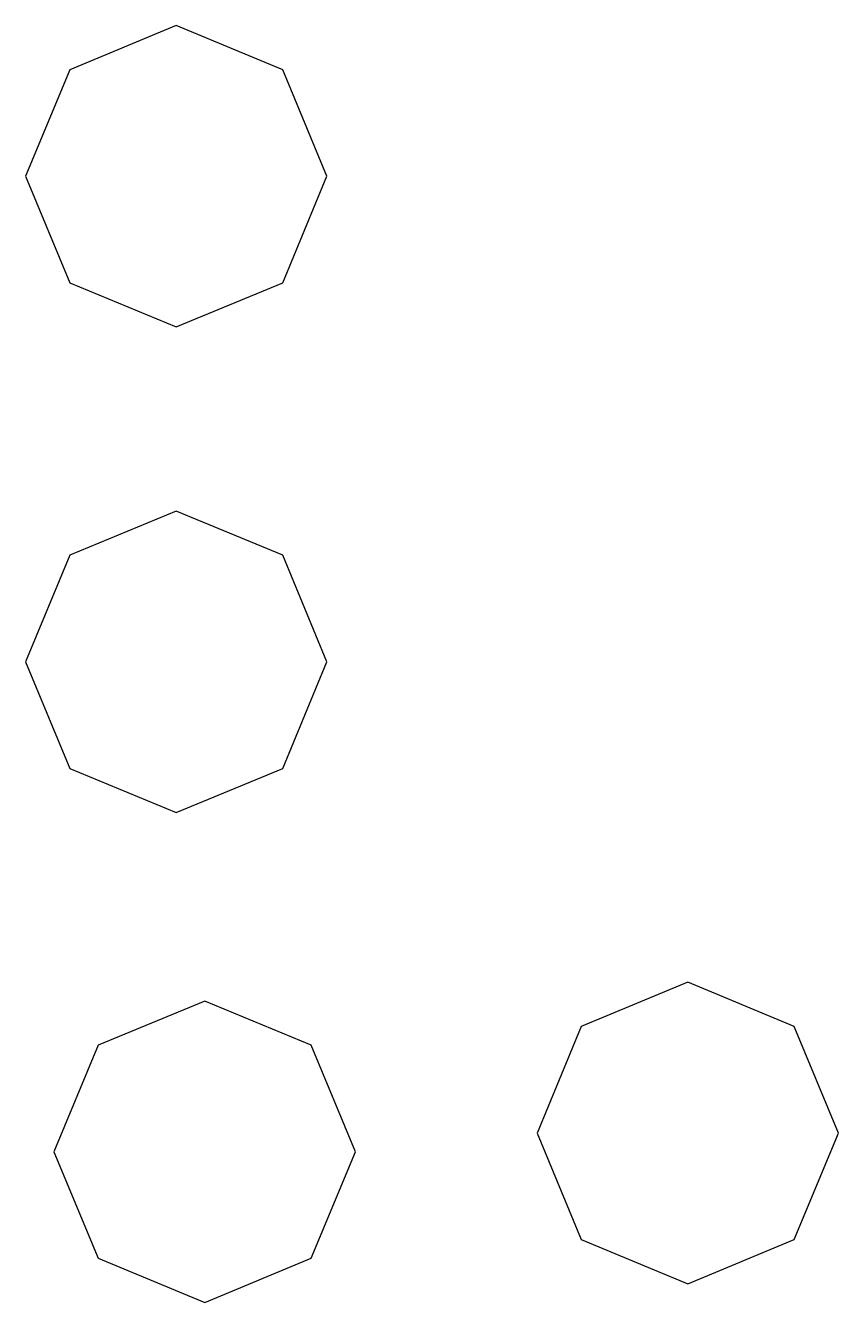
# Model space of a CAD drawing. Extents: x -3.9 to 4.8, y -6.9 to 6.7.
import ezdxf

# ---------------------------------------------------------------- set-up
doc = ezdxf.new("R2010")
doc.units = 0
doc.layers.get('0').update_dxf_attribs({"linetype": 'CONTINUOUS'})

msp = doc.modelspace()

# ---------------------------------------------------------------- linework, layer by layer
at = {"color": 7}
for points in [[(-0.698225, 5.089107), (-1.169324, 6.22644), (-2.306658, 6.69754), (-3.44399, 6.22644), (-3.91509, 5.089107), (-3.44399, 3.951774), (-2.306658, 3.480675), (-1.169324, 3.951774), (-0.698225, 5.089107)], [(-0.698225, -0.093116), (-1.169325, 1.044217), (-2.306658, 1.515316), (-3.443991, 1.044217), (-3.91509, -0.093116), (-3.443991, -1.230449), (-2.306658, -1.701549), (-1.169325, -1.230449), (-0.698225, -0.093116)], [(4.761111, -5.121453), (4.290011, -3.98412), (3.152678, -3.51302), (2.015345, -3.98412), (1.544246, -5.121453), (2.015345, -6.258786), (3.152678, -6.729885), (4.290011, -6.258786), (4.761111, -5.121453)], [(-0.394811, -5.321162), (-0.86591, -4.183829), (-2.003243, -3.712729), (-3.140576, -4.183829), (-3.611676, -5.321162), (-3.140576, -6.458495), (-2.003243, -6.929594), (-0.86591, -6.458495), (-0.394811, -5.321162)]]:
    msp.add_lwpolyline(points, dxfattribs=at)

doc.saveas('drawing.dxf')
